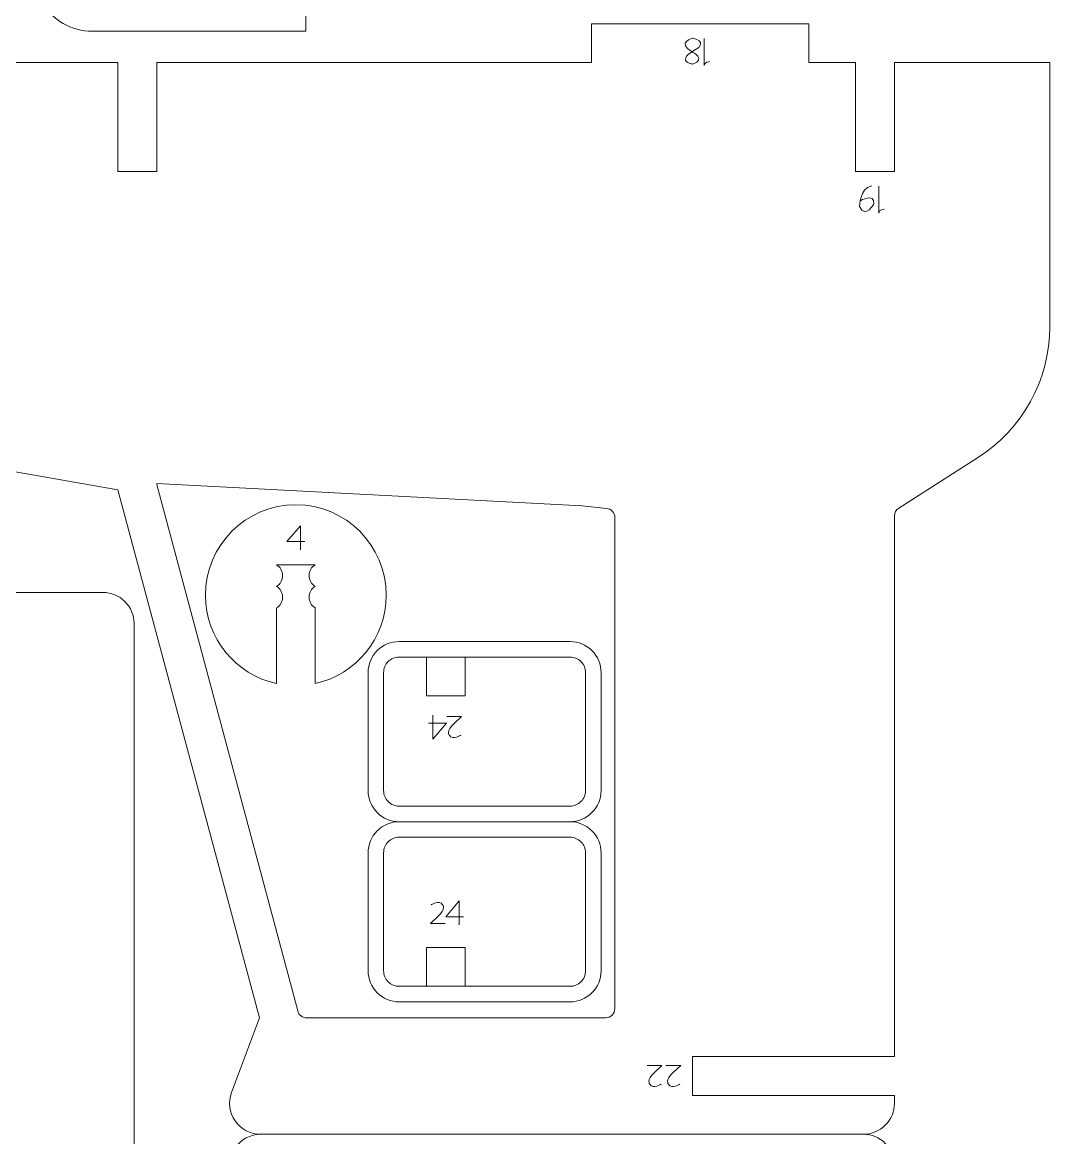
# Model space of a CAD drawing. Header units: centimetres. Extents: x -25 to 25, y -32.5 to 32.5.
# Drawn here: x 6.71 to 14.72, y -21.6 to -12.9 of the extents above; entities that cross this region are included whole.
import ezdxf

# ---------------------------------------------------------------- set-up
doc = ezdxf.new("R2010")
doc.units = ezdxf.units.CM
doc.header["$MEASUREMENT"] = 0
doc.layers.add('Capa 1', color=7, linetype='Continuous')

msp = doc.modelspace()

# ---------------------------------------------------------------- linework, layer by layer
at = {"layer": 'Capa 1', "color": 18, "lineweight": 9}
for points, knots in [([(8.55465, -12.52875), (8.55465, -12.52875), (8.55465, -12.66162), (8.55465, -12.66162), (8.55465, -12.66162), (8.55465, -12.66162), (8.91821, -12.66162), (8.91821, -12.66162), (8.91821, -12.66162), (8.91821, -12.66162), (8.91821, -12.96674), (8.91821, -12.96674), (8.91821, -12.96674), (8.91821, -12.96674), (7.2525, -12.96674), (7.2525, -12.96674), (7.2525, -12.96674), (7.08933, -12.96674), (6.9386, -12.8797), (6.85703, -12.73843), (6.85703, -12.73843), (6.77547, -12.59716), (6.77547, -12.42308), (6.85703, -12.28181), (6.85703, -12.28181), (6.9386, -12.14053), (7.08933, -12.05349), (7.2525, -12.05349), (7.2525, -12.05349), (7.2525, -12.05349), (7.78182, -12.05349), (7.78182, -12.05349), (7.78182, -12.05349), (7.78182, -12.05349), (7.78182, -12.66162), (7.78182, -12.66162), (7.78182, -12.66162), (7.78182, -12.66162), (8.06984, -12.66162), (8.06984, -12.66162), (8.06984, -12.66162), (8.06984, -12.66162), (8.06984, -12.52875), (8.06984, -12.52875)], [0, 0, 0, 0, 0.0833333, 0.0833333, 0.0833333, 0.0833333, 0.1666667, 0.1666667, 0.1666667, 0.1666667, 0.25, 0.25, 0.25, 0.25, 0.3333333, 0.3333333, 0.3333333, 0.3333333, 0.4166667, 0.4166667, 0.4166667, 0.4166667, 0.5, 0.5, 0.5, 0.5, 0.5833333, 0.5833333, 0.5833333, 0.5833333, 0.6666667, 0.6666667, 0.6666667, 0.6666667, 0.75, 0.75, 0.75, 0.75, 0.8333333, 0.8333333, 0.8333333, 0.8333333, 1, 1, 1, 1]), ([(13.26842, -21.57403), (13.33275, -21.57399), (13.39441, -21.5484), (13.4399, -21.50291), (13.4399, -21.50291), (13.48535, -21.45737), (13.51086, -21.39597), (13.51082, -21.33163), (13.51082, -21.33163), (13.51082, -21.33163), (13.51082, -21.27107), (13.51082, -21.27107), (13.51082, -21.27107), (13.51082, -21.27107), (11.93529, -21.27107), (11.93529, -21.27107), (11.93529, -21.27107), (11.93529, -21.27107), (11.93529, -20.96807), (11.93529, -20.96807), (11.93529, -20.96807), (11.93529, -20.96807), (13.51082, -20.96807), (13.51082, -20.96807), (13.51082, -20.96807), (13.51082, -20.96807), (13.51082, -16.74842), (13.51082, -16.74842), (13.51082, -16.74842), (13.51082, -16.72351), (13.52355, -16.70038), (13.54455, -16.68701), (13.54455, -16.68701), (13.54455, -16.68701), (14.1607, -16.29561), (14.1607, -16.29561), (14.1607, -16.29561), (14.51081, -16.07307), (14.72282, -15.68749), (14.72274, -15.27262), (14.72274, -15.27262), (14.72274, -15.27262), (14.72274, -13.21166), (14.72274, -13.21166), (14.72274, -13.21166), (14.72274, -13.21166), (13.51082, -13.21166), (13.51082, -13.21166), (13.51082, -13.21166), (13.51082, -13.21166), (13.51082, -14.06002), (13.51082, -14.06002), (13.51082, -14.06002), (13.51082, -14.06002), (13.20782, -14.06002), (13.20782, -14.06002), (13.20782, -14.06002), (13.20782, -14.06002), (13.20782, -13.21166), (13.20782, -13.21166), (13.20782, -13.21166), (13.20782, -13.21166), (12.84426, -13.21166), (12.84426, -13.21166), (12.84426, -13.21166), (12.84426, -13.21166), (12.84426, -12.90866), (12.84426, -12.90866), (12.84426, -12.90866), (12.84426, -12.90866), (11.14753, -12.90866), (11.14753, -12.90866), (11.14753, -12.90866), (11.14753, -12.90866), (11.14753, -13.21166), (11.14753, -13.21166), (11.14753, -13.21166), (11.14753, -13.21166), (7.75413, -13.21166), (7.75413, -13.21166), (7.75413, -13.21166), (7.75413, -13.21166), (7.75413, -14.06002), (7.75413, -14.06002), (7.75413, -14.06002), (7.75413, -14.06002), (7.45113, -14.06002), (7.45113, -14.06002), (7.45113, -14.06002), (7.45113, -14.06002), (7.45113, -13.21166), (7.45113, -13.21166), (7.45113, -13.21166), (7.45113, -13.21166), (2.84576, -13.21166), (2.84576, -13.21166), (2.84576, -13.21166), (2.84576, -13.21166), (2.84576, -12.90866), (2.84576, -12.90866), (2.84576, -12.90866), (2.84576, -12.90866), (1.14908, -12.90866), (1.14908, -12.90866), (1.14908, -12.90866), (1.14908, -12.90866), (1.14908, -13.21166), (1.14908, -13.21166), (1.14908, -13.21166), (1.14908, -13.21166), (0.84608, -13.21166), (0.84608, -13.21166), (0.84608, -13.21166), (0.84608, -13.21166), (0.84608, -14.37533), (0.84608, -14.37533), (0.84608, -14.37533), (0.84629, -14.91403), (1.20098, -15.38771), (1.71808, -15.53862), (1.71808, -15.53862), (1.71808, -15.53862), (3.74904, -15.89496), (3.74904, -15.89496)], [0, 0, 0, 0, 0.03125, 0.03125, 0.03125, 0.03125, 0.0625, 0.0625, 0.0625, 0.0625, 0.09375, 0.09375, 0.09375, 0.09375, 0.125, 0.125, 0.125, 0.125, 0.15625, 0.15625, 0.15625, 0.15625, 0.1875, 0.1875, 0.1875, 0.1875, 0.21875, 0.21875, 0.21875, 0.21875, 0.25, 0.25, 0.25, 0.25, 0.28125, 0.28125, 0.28125, 0.28125, 0.3125, 0.3125, 0.3125, 0.3125, 0.34375, 0.34375, 0.34375, 0.34375, 0.375, 0.375, 0.375, 0.375, 0.40625, 0.40625, 0.40625, 0.40625, 0.4375, 0.4375, 0.4375, 0.4375, 0.46875, 0.46875, 0.46875, 0.46875, 0.5, 0.5, 0.5, 0.5, 0.53125, 0.53125, 0.53125, 0.53125, 0.5625, 0.5625, 0.5625, 0.5625, 0.59375, 0.59375, 0.59375, 0.59375, 0.625, 0.625, 0.625, 0.625, 0.65625, 0.65625, 0.65625, 0.65625, 0.6875, 0.6875, 0.6875, 0.6875, 0.71875, 0.71875, 0.71875, 0.71875, 0.75, 0.75, 0.75, 0.75, 0.78125, 0.78125, 0.78125, 0.78125, 0.8125, 0.8125, 0.8125, 0.8125, 0.84375, 0.84375, 0.84375, 0.84375, 0.875, 0.875, 0.875, 0.875, 0.90625, 0.90625, 0.90625, 0.90625, 0.9375, 0.9375, 0.9375, 0.9375, 1, 1, 1, 1]), ([(5.42021, -16.18816), (5.42021, -16.18816), (7.45113, -16.54451), (7.45113, -16.54451), (7.45113, -16.54451), (7.45113, -16.54451), (8.55526, -20.66507), (8.55526, -20.66507), (8.55526, -20.66507), (8.55526, -20.66507), (8.33785, -21.2468), (8.33785, -21.2468), (8.33785, -21.2468), (8.3101, -21.32132), (8.32062, -21.40471), (8.36607, -21.46998), (8.36607, -21.46998), (8.41148, -21.53529), (8.48537, -21.57416), (8.56489, -21.57403)], [0, 0, 0, 0, 0.1666667, 0.1666667, 0.1666667, 0.1666667, 0.3333333, 0.3333333, 0.3333333, 0.3333333, 0.5, 0.5, 0.5, 0.5, 0.6666667, 0.6666667, 0.6666667, 0.6666667, 1, 1, 1, 1]), ([(11.32933, -16.76187), (11.32933, -16.72452), (11.30111, -16.69329), (11.26394, -16.68951), (11.26394, -16.68951), (11.26394, -16.68951), (11.07565, -16.67046), (11.07565, -16.67046), (11.07565, -16.67046), (11.07565, -16.67046), (7.75413, -16.49502), (7.75413, -16.49502), (7.75413, -16.49502), (7.75413, -16.50139), (7.75494, -16.50771), (7.75659, -16.51387), (7.75659, -16.51387), (7.75659, -16.51387), (8.85448, -20.61118), (8.85448, -20.61118), (8.85448, -20.61118), (8.86301, -20.643), (8.89179, -20.66511), (8.92472, -20.66507), (8.92472, -20.66507), (8.92472, -20.66507), (11.2566, -20.66507), (11.2566, -20.66507), (11.2566, -20.66507), (11.27591, -20.66507), (11.29441, -20.65739), (11.30807, -20.64373), (11.30807, -20.64373), (11.3217, -20.6301), (11.32933, -20.61169), (11.32933, -20.59238), (11.32933, -20.59238), (11.32933, -18.92761), (11.32933, -17.80947), (11.32933, -16.76187)], [0, 0, 0, 0, 0.0909091, 0.0909091, 0.0909091, 0.0909091, 0.1818182, 0.1818182, 0.1818182, 0.1818182, 0.2727273, 0.2727273, 0.2727273, 0.2727273, 0.3636364, 0.3636364, 0.3636364, 0.3636364, 0.4545455, 0.4545455, 0.4545455, 0.4545455, 0.5454545, 0.5454545, 0.5454545, 0.5454545, 0.6363636, 0.6363636, 0.6363636, 0.6363636, 0.7272727, 0.7272727, 0.7272727, 0.7272727, 0.8181818, 0.8181818, 0.8181818, 0.8181818, 1, 1, 1, 1]), ([(4.0482, -17.89101), (4.0482, -17.89101), (4.0482, -17.58805), (4.0482, -17.58805), (4.0482, -17.58805), (4.04825, -17.52372), (4.07384, -17.46206), (4.11937, -17.41661), (4.11937, -17.41661), (4.16486, -17.37111), (4.22627, -17.34561), (4.2906, -17.34565), (4.2906, -17.34565), (4.2906, -17.34565), (7.33471, -17.34565), (7.33471, -17.34565), (7.33471, -17.34565), (7.39904, -17.34569), (7.4607, -17.37128), (7.50615, -17.41682), (7.50615, -17.41682), (7.5516, -17.46231), (7.57715, -17.52372), (7.57711, -17.58805), (7.57711, -17.58805), (7.57711, -17.58805), (7.57711, -22.55698), (7.57711, -22.55698), (7.57711, -22.55698), (7.57707, -22.62131), (7.55148, -22.68297), (7.50594, -22.72842), (7.50594, -22.72842), (7.46045, -22.77387), (7.39904, -22.79942), (7.33471, -22.79938), (7.33471, -22.79938), (7.33471, -22.79938), (4.2906, -22.79938), (4.2906, -22.79938), (4.2906, -22.79938), (4.22627, -22.79934), (4.16461, -22.77375), (4.11916, -22.72821), (4.11916, -22.72821), (4.07367, -22.68272), (4.04816, -22.62131), (4.0482, -22.55698), (4.0482, -22.55698), (4.0482, -22.55698), (4.0482, -22.25398), (4.0482, -22.25398), (4.0482, -22.25398), (4.0482, -22.25398), (5.63798, -22.25398), (5.63798, -22.25398), (5.63798, -22.25398), (5.63798, -22.25398), (5.63798, -21.64802), (5.63798, -21.64802), (5.63798, -21.64802), (5.63798, -21.64802), (2.36578, -21.64802), (2.36578, -21.64802), (2.36578, -21.64802), (2.30145, -21.64797), (2.23979, -21.62238), (2.19429, -21.57689), (2.19429, -21.57689), (2.14884, -21.53136), (2.12334, -21.46995), (2.12338, -21.40566), (2.12338, -21.40566), (2.12338, -21.40566), (2.12338, -18.73937), (2.12338, -18.73937), (2.12338, -18.73937), (2.12342, -18.67504), (2.14901, -18.61338), (2.19455, -18.56793), (2.19455, -18.56793), (2.24004, -18.52248), (2.30145, -18.49697), (2.36578, -18.49701), (2.36578, -18.49701), (2.36578, -18.49701), (5.63798, -18.49701), (5.63798, -18.49701), (5.63798, -18.49701), (5.63798, -18.49701), (5.63798, -17.89101), (5.63798, -17.89101), (5.63798, -17.89101), (5.63798, -17.89101), (4.0482, -17.89101), (4.0482, -17.89101)], [0, 0, 0, 0, 0.04, 0.04, 0.04, 0.04, 0.08, 0.08, 0.08, 0.08, 0.12, 0.12, 0.12, 0.12, 0.16, 0.16, 0.16, 0.16, 0.2, 0.2, 0.2, 0.2, 0.24, 0.24, 0.24, 0.24, 0.28, 0.28, 0.28, 0.28, 0.32, 0.32, 0.32, 0.32, 0.36, 0.36, 0.36, 0.36, 0.4, 0.4, 0.4, 0.4, 0.44, 0.44, 0.44, 0.44, 0.48, 0.48, 0.48, 0.48, 0.52, 0.52, 0.52, 0.52, 0.56, 0.56, 0.56, 0.56, 0.6, 0.6, 0.6, 0.6, 0.64, 0.64, 0.64, 0.64, 0.68, 0.68, 0.68, 0.68, 0.72, 0.72, 0.72, 0.72, 0.76, 0.76, 0.76, 0.76, 0.8, 0.8, 0.8, 0.8, 0.84, 0.84, 0.84, 0.84, 0.88, 0.88, 0.88, 0.88, 0.92, 0.92, 0.92, 0.92, 1, 1, 1, 1]), ([(9.64635, -19.1346), (9.5821, -19.13464), (9.52048, -19.10914), (9.47503, -19.06373), (9.47503, -19.06373), (9.42958, -19.01837), (9.40399, -18.95645), (9.40395, -18.8922), (9.40395, -18.8922), (9.40395, -18.8922), (9.40395, -17.97114), (9.40395, -17.97114), (9.40395, -17.97114), (9.40391, -17.90689), (9.42941, -17.84527), (9.47482, -17.79978), (9.47482, -17.79978), (9.52018, -17.75433), (9.5821, -17.72878), (9.64635, -17.72874), (9.64635, -17.72874), (10.09072, -17.72874), (10.5351, -17.72874), (10.97947, -17.72874), (10.97947, -17.72874), (11.04372, -17.7287), (11.10534, -17.7542), (11.15079, -17.79957), (11.15079, -17.79957), (11.19628, -17.84498), (11.22183, -17.90689), (11.22187, -17.97114), (11.22187, -17.97114), (11.22187, -17.97114), (11.22187, -18.8922), (11.22187, -18.8922), (11.22187, -18.8922), (11.22191, -18.95645), (11.19641, -19.01807), (11.15104, -19.06352), (11.15104, -19.06352), (11.10564, -19.10897), (11.04372, -19.13456), (10.97947, -19.1346)], [0, 0, 0, 0, 0.0833333, 0.0833333, 0.0833333, 0.0833333, 0.1666667, 0.1666667, 0.1666667, 0.1666667, 0.25, 0.25, 0.25, 0.25, 0.3333333, 0.3333333, 0.3333333, 0.3333333, 0.4166667, 0.4166667, 0.4166667, 0.4166667, 0.5, 0.5, 0.5, 0.5, 0.5833333, 0.5833333, 0.5833333, 0.5833333, 0.6666667, 0.6666667, 0.6666667, 0.6666667, 0.75, 0.75, 0.75, 0.75, 0.8333333, 0.8333333, 0.8333333, 0.8333333, 1, 1, 1, 1]), ([(9.85845, -18.1529), (9.85845, -18.1529), (10.16141, -18.1529), (10.16141, -18.1529), (10.16141, -18.1529), (10.16141, -18.1529), (10.16141, -17.84994), (10.16141, -17.84994), (10.16141, -17.84994), (10.16141, -17.84994), (9.85845, -17.84994), (9.85845, -17.84994), (9.85845, -17.84994), (9.85845, -17.84994), (9.85845, -18.1529), (9.85845, -18.1529)], [0, 0, 0, 0, 0.2, 0.2, 0.2, 0.2, 0.4, 0.4, 0.4, 0.4, 0.6, 0.6, 0.6, 0.6, 1, 1, 1, 1]), ([(10.97947, -20.54045), (11.04381, -20.54041), (11.10547, -20.51482), (11.15092, -20.46929), (11.15092, -20.46929), (11.19637, -20.42379), (11.22191, -20.36239), (11.22187, -20.29805), (11.22187, -20.29805), (11.22187, -20.29805), (11.22187, -19.377), (11.22187, -19.377), (11.22187, -19.377), (11.22183, -19.31266), (11.19624, -19.251), (11.1507, -19.20551), (11.1507, -19.20551), (11.10521, -19.16006), (11.04381, -19.13455), (10.97947, -19.1346), (10.97947, -19.1346), (10.97947, -19.1346), (9.64635, -19.1346), (9.64635, -19.1346), (9.64635, -19.1346), (9.58202, -19.13464), (9.52035, -19.16023), (9.4749, -19.20572), (9.4749, -19.20572), (9.42941, -19.25126), (9.40391, -19.31266), (9.40395, -19.377), (9.40395, -19.377), (9.40395, -19.377), (9.40395, -20.29805), (9.40395, -20.29805), (9.40395, -20.29805), (9.40399, -20.36239), (9.42958, -20.42405), (9.47512, -20.4695), (9.47512, -20.4695), (9.52061, -20.51495), (9.58202, -20.5405), (9.64635, -20.54045), (9.64635, -20.54045), (10.1177, -20.54045), (10.03804, -20.54045), (10.97947, -20.54045)], [0, 0, 0, 0, 0.0769231, 0.0769231, 0.0769231, 0.0769231, 0.1538462, 0.1538462, 0.1538462, 0.1538462, 0.2307692, 0.2307692, 0.2307692, 0.2307692, 0.3076923, 0.3076923, 0.3076923, 0.3076923, 0.3846154, 0.3846154, 0.3846154, 0.3846154, 0.4615385, 0.4615385, 0.4615385, 0.4615385, 0.5384615, 0.5384615, 0.5384615, 0.5384615, 0.6153846, 0.6153846, 0.6153846, 0.6153846, 0.6923077, 0.6923077, 0.6923077, 0.6923077, 0.7692308, 0.7692308, 0.7692308, 0.7692308, 0.8461538, 0.8461538, 0.8461538, 0.8461538, 1, 1, 1, 1]), ([(9.85845, -20.41925), (9.85845, -20.41925), (10.16141, -20.41925), (10.16141, -20.41925), (10.16141, -20.41925), (10.16141, -20.41925), (10.16141, -20.11629), (10.16141, -20.11629), (10.16141, -20.11629), (10.16141, -20.11629), (9.85845, -20.11629), (9.85845, -20.11629), (9.85845, -20.11629), (9.85845, -20.11629), (9.85845, -20.41925), (9.85845, -20.41925)], [0, 0, 0, 0, 0.2, 0.2, 0.2, 0.2, 0.4, 0.4, 0.4, 0.4, 0.6, 0.6, 0.6, 0.6, 1, 1, 1, 1]), ([(5.42021, -26.9599), (5.42021, -26.9599), (7.45113, -26.60355), (7.45113, -26.60355), (7.45113, -26.60355), (7.45113, -26.60355), (8.55526, -22.48299), (8.55526, -22.48299), (8.55526, -22.48299), (8.55526, -22.48299), (8.33785, -21.90126), (8.33785, -21.90126), (8.33785, -21.90126), (8.30997, -21.82695), (8.32028, -21.74369), (8.36544, -21.67842), (8.36544, -21.67842), (8.41059, -21.61311), (8.48553, -21.57411), (8.56489, -21.57403), (8.56489, -21.57403), (8.56489, -21.57403), (13.26842, -21.57403), (13.26842, -21.57403), (13.26842, -21.57403), (13.33267, -21.57398), (13.39433, -21.59945), (13.43978, -21.64485), (13.43978, -21.64485), (13.48523, -21.69026), (13.51077, -21.75218), (13.51082, -21.81643), (13.51082, -21.81643), (13.51082, -21.81643), (13.51082, -21.87699), (13.51082, -21.87699), (13.51082, -21.87699), (13.51082, -21.87699), (11.93529, -21.87699), (11.93529, -21.87699), (11.93529, -21.87699), (11.93529, -21.87699), (11.93529, -22.17999), (11.93529, -22.17999), (11.93529, -22.17999), (11.93529, -22.17999), (13.51082, -22.17999), (13.51082, -22.17999), (13.51082, -22.17999), (13.51082, -22.17999), (13.51082, -26.39964), (13.51082, -26.39964), (13.51082, -26.39964), (13.51082, -26.42455), (13.52355, -26.44768), (13.54455, -26.46105), (13.54455, -26.46105), (13.54455, -26.46105), (14.1607, -26.85245), (14.1607, -26.85245), (14.1607, -26.85245), (14.51064, -27.07469), (14.72269, -27.46087), (14.72278, -27.87544), (14.72278, -27.87544), (14.72278, -27.87544), (14.72278, -29.9364), (14.72278, -29.9364), (14.72278, -29.9364), (14.72278, -29.9364), (13.51082, -29.9364), (13.51082, -29.9364), (13.51082, -29.9364), (13.51082, -29.9364), (13.51082, -29.08804), (13.51082, -29.08804), (13.51082, -29.08804), (13.51082, -29.08804), (13.20786, -29.08804), (13.20786, -29.08804), (13.20786, -29.08804), (13.20786, -29.08804), (13.20786, -29.9364), (13.20786, -29.9364), (13.20786, -29.9364), (13.20786, -29.9364), (12.84426, -29.9364), (12.84426, -29.9364), (12.84426, -29.9364), (12.84426, -29.9364), (12.84426, -30.2394), (12.84426, -30.2394), (12.84426, -30.2394), (12.84426, -30.2394), (11.14753, -30.2394), (11.14753, -30.2394), (11.14753, -30.2394), (11.14753, -30.2394), (11.14753, -29.9364), (11.14753, -29.9364), (11.14753, -29.9364), (11.14753, -29.9364), (7.75413, -29.9364), (7.75413, -29.9364), (7.75413, -29.9364), (7.75413, -29.9364), (7.75413, -29.08804), (7.75413, -29.08804), (7.75413, -29.08804), (7.75413, -29.08804), (7.45113, -29.08804), (7.45113, -29.08804), (7.45113, -29.08804), (7.45113, -29.08804), (7.45113, -29.9364), (7.45113, -29.9364), (7.45113, -29.9364), (7.45113, -29.9364), (2.8458, -29.9364), (2.8458, -29.9364), (2.8458, -29.9364), (2.8458, -29.9364), (2.8458, -30.2394), (2.8458, -30.2394), (2.8458, -30.2394), (2.8458, -30.2394), (1.14908, -30.2394), (1.14908, -30.2394), (1.14908, -30.2394), (1.14908, -30.2394), (1.14908, -29.9364), (1.14908, -29.9364), (1.14908, -29.9364), (1.14908, -29.9364), (0.84608, -29.9364), (0.84608, -29.9364), (0.84608, -29.9364), (0.84608, -29.9364), (0.84608, -28.77273), (0.84608, -28.77273), (0.84608, -28.77273), (0.84591, -28.23454), (1.20158, -27.76056), (1.71808, -27.60944), (1.71808, -27.60944), (1.71808, -27.60944), (3.74904, -27.2531), (3.74904, -27.2531)], [0, 0, 0, 0, 0.0263158, 0.0263158, 0.0263158, 0.0263158, 0.0526316, 0.0526316, 0.0526316, 0.0526316, 0.0789474, 0.0789474, 0.0789474, 0.0789474, 0.1052632, 0.1052632, 0.1052632, 0.1052632, 0.1315789, 0.1315789, 0.1315789, 0.1315789, 0.1578947, 0.1578947, 0.1578947, 0.1578947, 0.1842105, 0.1842105, 0.1842105, 0.1842105, 0.2105263, 0.2105263, 0.2105263, 0.2105263, 0.2368421, 0.2368421, 0.2368421, 0.2368421, 0.2631579, 0.2631579, 0.2631579, 0.2631579, 0.2894737, 0.2894737, 0.2894737, 0.2894737, 0.3157895, 0.3157895, 0.3157895, 0.3157895, 0.3421053, 0.3421053, 0.3421053, 0.3421053, 0.3684211, 0.3684211, 0.3684211, 0.3684211, 0.3947368, 0.3947368, 0.3947368, 0.3947368, 0.4210526, 0.4210526, 0.4210526, 0.4210526, 0.4473684, 0.4473684, 0.4473684, 0.4473684, 0.4736842, 0.4736842, 0.4736842, 0.4736842, 0.5, 0.5, 0.5, 0.5, 0.5263158, 0.5263158, 0.5263158, 0.5263158, 0.5526316, 0.5526316, 0.5526316, 0.5526316, 0.5789474, 0.5789474, 0.5789474, 0.5789474, 0.6052632, 0.6052632, 0.6052632, 0.6052632, 0.6315789, 0.6315789, 0.6315789, 0.6315789, 0.6578947, 0.6578947, 0.6578947, 0.6578947, 0.6842105, 0.6842105, 0.6842105, 0.6842105, 0.7105263, 0.7105263, 0.7105263, 0.7105263, 0.7368421, 0.7368421, 0.7368421, 0.7368421, 0.7631579, 0.7631579, 0.7631579, 0.7631579, 0.7894737, 0.7894737, 0.7894737, 0.7894737, 0.8157895, 0.8157895, 0.8157895, 0.8157895, 0.8421053, 0.8421053, 0.8421053, 0.8421053, 0.8684211, 0.8684211, 0.8684211, 0.8684211, 0.8947368, 0.8947368, 0.8947368, 0.8947368, 0.9210526, 0.9210526, 0.9210526, 0.9210526, 0.9473684, 0.9473684, 0.9473684, 0.9473684, 1, 1, 1, 1])]:
    msp.add_open_spline(points, degree=3, knots=knots, dxfattribs=at)
at = {"layer": 'Capa 1', "color": 22, "lineweight": 5}
for points, knots in [([(11.93421, -13.12896), (11.93421, -13.12896), (12.04602, -13.18267), (11.93895, -13.22314), (11.93895, -13.22314), (11.93895, -13.22314), (11.78225, -13.20196), (11.97826, -13.09929), (11.97826, -13.09929), (11.97826, -13.09929), (12.04192, -13.04392), (11.93861, -13.02028), (11.93861, -13.02028), (11.93861, -13.02028), (11.8052, -13.05158), (11.93421, -13.12896)], [0, 0, 0, 0, 0.2, 0.2, 0.2, 0.2, 0.4, 0.4, 0.4, 0.4, 0.6, 0.6, 0.6, 0.6, 1, 1, 1, 1]), ([(13.24338, -14.28944), (13.24338, -14.28944), (13.35805, -14.22465), (13.34983, -14.31311), (13.34983, -14.31311), (13.34983, -14.31311), (13.29015, -14.43274), (13.2385, -14.33503), (13.2385, -14.33503), (13.2385, -14.33503), (13.23897, -14.1899), (13.33357, -14.17365)], [0, 0, 0, 0, 0.25, 0.25, 0.25, 0.25, 0.5, 0.5, 0.5, 0.5, 1, 1, 1, 1]), ([(8.90972, -16.94937), (8.90972, -16.94937), (8.77006, -16.94937), (8.77006, -16.94937), (8.77006, -16.94937), (8.77006, -16.94937), (8.87511, -16.82576), (8.87511, -16.82576), (8.87511, -16.82576), (8.87511, -16.82576), (8.87632, -17.01367), (8.87632, -17.01367)], [0, 0, 0, 0, 0.25, 0.25, 0.25, 0.25, 0.5, 0.5, 0.5, 0.5, 1, 1, 1, 1]), ([(9.87506, -18.36672), (9.87506, -18.36672), (10.01472, -18.36672), (10.01472, -18.36672), (10.01472, -18.36672), (10.01472, -18.36672), (9.90967, -18.49033), (9.90967, -18.49033), (9.90967, -18.49033), (9.90967, -18.49033), (9.90846, -18.30242), (9.90846, -18.30242)], [0, 0, 0, 0, 0.25, 0.25, 0.25, 0.25, 0.5, 0.5, 0.5, 0.5, 1, 1, 1, 1]), ([(10.07536, -18.36937), (10.07536, -18.36937), (10.13344, -18.31499), (10.13344, -18.31499), (10.13344, -18.31499), (10.13344, -18.31499), (10.01812, -18.31499), (10.01812, -18.31499)], [0, 0, 0, 0, 0.3333333, 0.3333333, 0.3333333, 0.3333333, 1, 1, 1, 1]), ([(10.12728, -18.45961), (10.12728, -18.45961), (10.06545, -18.50042), (10.03829, -18.45961), (10.03829, -18.45961), (10.03829, -18.45961), (10.00737, -18.42871), (10.07536, -18.36937)], [0, 0, 0, 0, 0.3333333, 0.3333333, 0.3333333, 0.3333333, 1, 1, 1, 1]), ([(9.89671, -19.78336), (9.89671, -19.78336), (9.95854, -19.74255), (9.9857, -19.78336), (9.9857, -19.78336), (9.9857, -19.78336), (10.01662, -19.81426), (9.94863, -19.8736)], [0, 0, 0, 0, 0.3333333, 0.3333333, 0.3333333, 0.3333333, 1, 1, 1, 1]), ([(10.14893, -19.87625), (10.14893, -19.87625), (10.00927, -19.87625), (10.00927, -19.87625), (10.00927, -19.87625), (10.00927, -19.87625), (10.11432, -19.75264), (10.11432, -19.75264), (10.11432, -19.75264), (10.11432, -19.75264), (10.11553, -19.94055), (10.11553, -19.94055)], [0, 0, 0, 0, 0.25, 0.25, 0.25, 0.25, 0.5, 0.5, 0.5, 0.5, 1, 1, 1, 1]), ([(9.94863, -19.8736), (9.94863, -19.8736), (9.89055, -19.92798), (9.89055, -19.92798), (9.89055, -19.92798), (9.89055, -19.92798), (10.00587, -19.92798), (10.00587, -19.92798)], [0, 0, 0, 0, 0.3333333, 0.3333333, 0.3333333, 0.3333333, 1, 1, 1, 1]), ([(11.63921, -21.09257), (11.63921, -21.09257), (11.69729, -21.03819), (11.69729, -21.03819), (11.69729, -21.03819), (11.69729, -21.03819), (11.58197, -21.03819), (11.58197, -21.03819)], [0, 0, 0, 0, 0.3333333, 0.3333333, 0.3333333, 0.3333333, 1, 1, 1, 1]), ([(11.78504, -21.09257), (11.78504, -21.09257), (11.84312, -21.03819), (11.84312, -21.03819), (11.84312, -21.03819), (11.84312, -21.03819), (11.7278, -21.03819), (11.7278, -21.03819)], [0, 0, 0, 0, 0.3333333, 0.3333333, 0.3333333, 0.3333333, 1, 1, 1, 1]), ([(11.69113, -21.18281), (11.69113, -21.18281), (11.6293, -21.22362), (11.60214, -21.18281), (11.60214, -21.18281), (11.60214, -21.18281), (11.57122, -21.15191), (11.63921, -21.09257)], [0, 0, 0, 0, 0.3333333, 0.3333333, 0.3333333, 0.3333333, 1, 1, 1, 1]), ([(11.83696, -21.18281), (11.83696, -21.18281), (11.77513, -21.22362), (11.74797, -21.18281), (11.74797, -21.18281), (11.74797, -21.18281), (11.71705, -21.15191), (11.78504, -21.09257)], [0, 0, 0, 0, 0.3333333, 0.3333333, 0.3333333, 0.3333333, 1, 1, 1, 1])]:
    msp.add_open_spline(points, degree=3, knots=knots, dxfattribs=at)
for points in [[(12.02578, -13.23334), (12.02578, -13.23334), (12.02578, -13.02383), (12.02578, -13.02383)], [(12.06783, -13.20392), (12.06783, -13.20392), (12.02742, -13.20557), (12.02578, -13.23334)], [(13.38828, -14.38517), (13.38828, -14.38517), (13.38828, -14.17566), (13.38828, -14.17566)], [(13.43033, -14.35575), (13.43033, -14.35575), (13.38992, -14.3574), (13.38828, -14.38517)]]:
    msp.add_open_spline(points, degree=3, dxfattribs=at)
at = {"layer": 'Capa 1', "color": 250, "lineweight": 9}
msp.add_open_spline([(8.9899, -17.46652), (8.9899, -17.46652), (8.9899, -18.05705), (8.9899, -18.05705), (8.9899, -18.05705), (9.3075, -17.98828), (9.54546, -17.70572), (9.54546, -17.36753), (9.54546, -17.36753), (9.54546, -16.97785), (9.22957, -16.66197), (8.8399, -16.66197), (8.8399, -16.66197), (8.45023, -16.66197), (8.13434, -16.97785), (8.13434, -17.36753), (8.13434, -17.36753), (8.13434, -17.70572), (8.3723, -17.98829), (8.6899, -18.05705), (8.6899, -18.05705), (8.6899, -18.05705), (8.68989, -17.46668), (8.68989, -17.46668)], degree=3, knots=[0, 0, 0, 0, 0.1428571, 0.1428571, 0.1428571, 0.1428571, 0.2857143, 0.2857143, 0.2857143, 0.2857143, 0.4285714, 0.4285714, 0.4285714, 0.4285714, 0.5714286, 0.5714286, 0.5714286, 0.5714286, 0.7142857, 0.7142857, 0.7142857, 0.7142857, 1, 1, 1, 1], dxfattribs=at)
msp.add_open_spline([(8.68989, -17.1298), (8.68989, -17.1298), (8.9899, -17.12964), (8.9899, -17.12964)], degree=3, dxfattribs=at)
at = {"layer": 'Capa 1', "color": 250, "lineweight": 18}
for points in [[(8.68989, -17.1298), (8.71759, -17.14758), (8.73595, -17.17866), (8.73595, -17.21402), (8.73595, -17.21402), (8.73595, -17.24938), (8.71759, -17.28046), (8.68989, -17.29824)], [(8.9899, -17.12964), (8.9622, -17.14742), (8.94384, -17.1785), (8.94384, -17.21386), (8.94384, -17.21386), (8.94384, -17.24922), (8.9622, -17.2803), (8.9899, -17.29808)], [(8.68989, -17.29824), (8.71759, -17.31602), (8.73595, -17.3471), (8.73595, -17.38246), (8.73595, -17.38246), (8.73595, -17.41782), (8.71759, -17.4489), (8.68989, -17.46668)], [(8.9899, -17.29808), (8.9622, -17.31586), (8.94384, -17.34694), (8.94384, -17.3823), (8.94384, -17.3823), (8.94384, -17.41766), (8.9622, -17.44874), (8.9899, -17.46652)]]:
    msp.add_open_spline(points, degree=3, knots=[0, 0, 0, 0, 0.3333333, 0.3333333, 0.3333333, 0.3333333, 1, 1, 1, 1], dxfattribs=at)
at = {"layer": 'Capa 1', "color": 1, "lineweight": 9}
for points in [[(10.16141, -17.84994), (10.16141, -17.84994), (10.97947, -17.84994), (10.97947, -17.84994), (10.97947, -17.84994), (11.0116, -17.8499), (11.0424, -17.86267), (11.06515, -17.88534), (11.06515, -17.88534), (11.08785, -17.90804), (11.10067, -17.93902), (11.10067, -17.97114), (11.10067, -17.97114), (11.10067, -17.97114), (11.10067, -18.8922), (11.10067, -18.8922), (11.10067, -18.8922), (11.10067, -18.92432), (11.08794, -18.95513), (11.06524, -18.97788), (11.06524, -18.97788), (11.04253, -19.00058), (11.0116, -19.01336), (10.97947, -19.0134), (10.97947, -19.0134), (10.97947, -19.0134), (9.64635, -19.0134), (9.64635, -19.0134), (9.64635, -19.0134), (9.61422, -19.0134), (9.58341, -19.00067), (9.56067, -18.97797), (9.56067, -18.97797), (9.53796, -18.95526), (9.52519, -18.92432), (9.52515, -18.8922), (9.52515, -18.8922), (9.52515, -18.8922), (9.52515, -17.97114), (9.52515, -17.97114), (9.52515, -17.97114), (9.52515, -17.93902), (9.53788, -17.90821), (9.56058, -17.88546), (9.56058, -17.88546), (9.58329, -17.86272), (9.61422, -17.84994), (9.64635, -17.84994), (9.64635, -17.84994), (9.64635, -17.84994), (9.85845, -17.84994), (9.85845, -17.84994)], [(10.16141, -20.41925), (10.16141, -20.41925), (10.97947, -20.41925), (10.97947, -20.41925), (10.97947, -20.41925), (11.01164, -20.41921), (11.04249, -20.40644), (11.06519, -20.38369), (11.06519, -20.38369), (11.08794, -20.3609), (11.10067, -20.33022), (11.10067, -20.29805), (11.10067, -20.29805), (11.10067, -20.29805), (11.10067, -19.377), (11.10067, -19.377), (11.10067, -19.377), (11.10063, -19.34483), (11.08786, -19.31398), (11.06511, -19.29123), (11.06511, -19.29123), (11.04232, -19.26853), (11.01164, -19.25575), (10.97947, -19.2558), (10.97947, -19.2558), (10.97947, -19.2558), (9.64635, -19.2558), (9.64635, -19.2558), (9.64635, -19.2558), (9.61418, -19.2558), (9.58333, -19.26861), (9.56063, -19.29136), (9.56063, -19.29136), (9.53788, -19.3141), (9.52515, -19.34483), (9.52515, -19.377), (9.52515, -19.377), (9.52515, -19.377), (9.52515, -20.29805), (9.52515, -20.29805), (9.52515, -20.29805), (9.52515, -20.33022), (9.53797, -20.36107), (9.56071, -20.38378), (9.56071, -20.38378), (9.5835, -20.40652), (9.61418, -20.41925), (9.64635, -20.41925), (9.64635, -20.41925), (9.64635, -20.41925), (9.85845, -20.41925), (9.85845, -20.41925)]]:
    msp.add_open_spline(points, degree=3, knots=[0, 0, 0, 0, 0.0714286, 0.0714286, 0.0714286, 0.0714286, 0.1428571, 0.1428571, 0.1428571, 0.1428571, 0.2142857, 0.2142857, 0.2142857, 0.2142857, 0.2857143, 0.2857143, 0.2857143, 0.2857143, 0.3571429, 0.3571429, 0.3571429, 0.3571429, 0.4285714, 0.4285714, 0.4285714, 0.4285714, 0.5, 0.5, 0.5, 0.5, 0.5714286, 0.5714286, 0.5714286, 0.5714286, 0.6428571, 0.6428571, 0.6428571, 0.6428571, 0.7142857, 0.7142857, 0.7142857, 0.7142857, 0.7857143, 0.7857143, 0.7857143, 0.7857143, 0.8571429, 0.8571429, 0.8571429, 0.8571429, 1, 1, 1, 1], dxfattribs=at)

doc.saveas('drawing.dxf')
